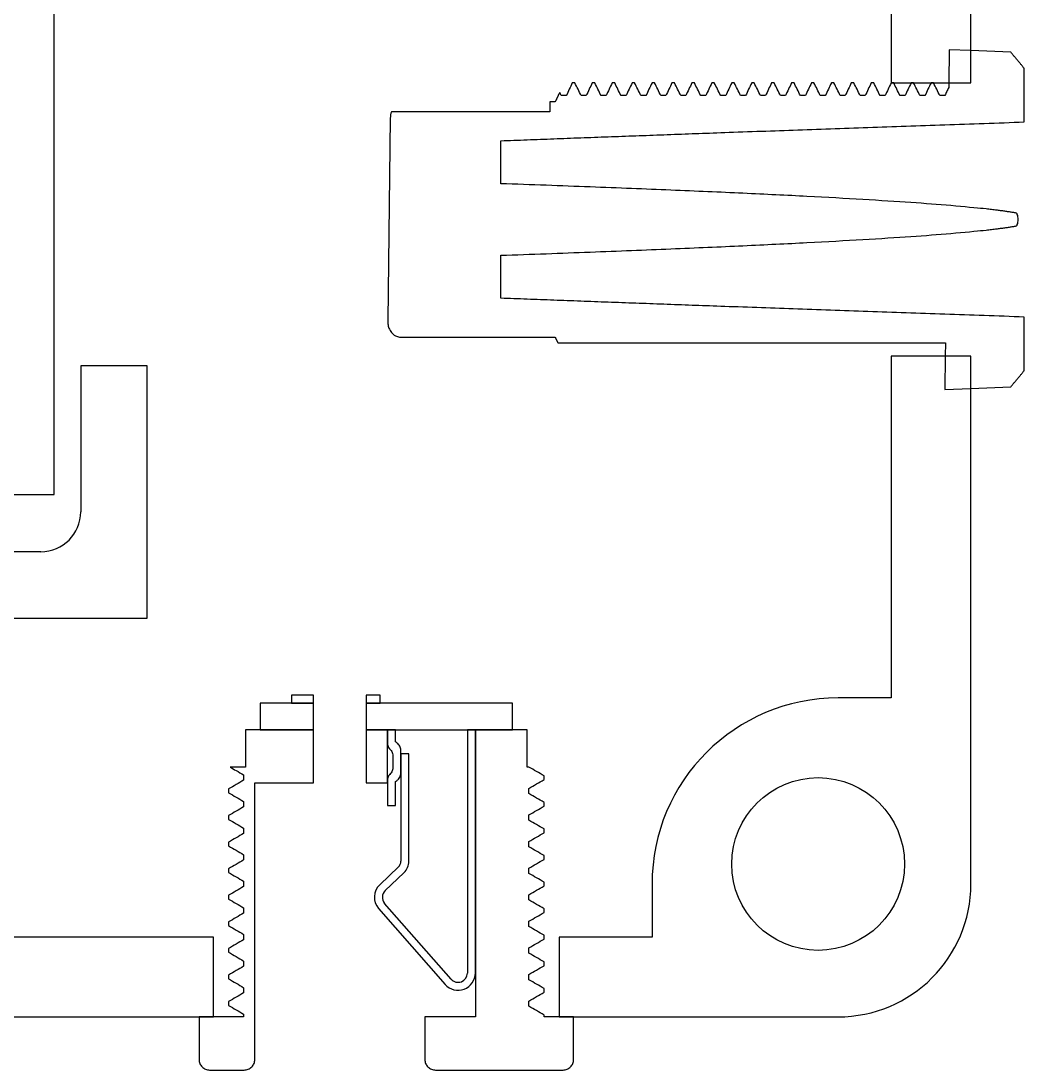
# Model space of a CAD drawing. Header units: millimetres. Extents: x -106 to 841, y -50 to 594.
# Drawn here: x 68.04 to 105.79, y -49.89 to -10.42 of the extents above; entities that cross this region are included whole.
import ezdxf

# ---------------------------------------------------------------- set-up
doc = ezdxf.new("R2010")
doc.units = ezdxf.units.MM

msp = doc.modelspace()

# ---------------------------------------------------------------- linework, layer by layer
for p, q in [((69.294, -28.24), (69.294, 32.46)), ((100.794, 16.969), (100.794, -12.75)), ((103.794, -11.534), (103.794, 15.753)), ((102.977, -11.502), (102.961, -12.75)), ((103.794, -11.534), (102.977, -11.502)), ((103.794, -12.75), (103.794, -11.534)), ((105.294, -11.592), (103.794, -11.534)), ((105.794, -14.221), (105.794, -12.195)), ((88.888, -12.75), (88.794, -12.75)), ((89.638, -12.75), (89.544, -12.75)), ((90.388, -12.75), (90.294, -12.75)), ((91.138, -12.75), (91.044, -12.75)), ((91.888, -12.75), (91.794, -12.75)), ((92.638, -12.75), (92.544, -12.75)), ((93.388, -12.75), (93.294, -12.75)), ((94.138, -12.75), (94.044, -12.75)), ((94.888, -12.75), (94.794, -12.75)), ((95.638, -12.75), (95.544, -12.75)), ((96.388, -12.75), (96.294, -12.75)), ((97.138, -12.75), (97.044, -12.75)), ((97.888, -12.75), (97.794, -12.75)), ((98.638, -12.75), (98.544, -12.75)), ((99.388, -12.75), (99.294, -12.75)), ((100.138, -12.75), (100.044, -12.75)), ((100.794, -12.75), (100.794, -12.75)), ((100.794, -12.75), (100.888, -12.75)), ((100.888, -12.75), (100.794, -12.75)), ((100.888, -12.75), (101.544, -12.75)), ((101.544, -12.75), (101.638, -12.75)), ((101.638, -12.75), (101.544, -12.75)), ((101.638, -12.75), (102.294, -12.75)), ((102.294, -12.75), (102.388, -12.75)), ((102.388, -12.75), (102.294, -12.75)), ((102.388, -12.75), (102.961, -12.75)), ((102.961, -12.75), (102.959, -12.927)), ((102.961, -12.75), (103.794, -12.75)), ((88.565, -13.23), (88.377, -13.23)), ((89.315, -13.23), (89.127, -13.23)), ((90.065, -13.23), (89.877, -13.23)), ((90.815, -13.23), (90.627, -13.23)), ((91.565, -13.23), (91.377, -13.23)), ((92.315, -13.23), (92.127, -13.23)), ((93.065, -13.23), (92.877, -13.23)), ((93.815, -13.23), (93.627, -13.23)), ((94.565, -13.23), (94.377, -13.23)), ((95.315, -13.23), (95.127, -13.23)), ((96.065, -13.23), (95.877, -13.23)), ((96.815, -13.23), (96.627, -13.23)), ((97.565, -13.23), (97.377, -13.23)), ((98.315, -13.23), (98.127, -13.23)), ((99.065, -13.23), (98.877, -13.23)), ((99.815, -13.23), (99.627, -13.23)), ((100.565, -13.23), (100.377, -13.23)), ((101.315, -13.23), (101.127, -13.23)), ((102.065, -13.23), (101.877, -13.23)), ((102.815, -13.23), (102.627, -13.23)), ((87.952, -13.465), (87.947, -13.836)), ((88.147, -13.465), (87.952, -13.465)), ((81.944, -14.072), (81.845, -21.696)), ((87.947, -13.836), (81.983, -13.836)), ((86.1, -16.543), (86.1, -14.927)), ((86.1, -20.853), (86.1, -19.237)), ((105.794, -23.585), (105.794, -21.559)), ((82.333, -22.315), (88.147, -22.315)), ((88.251, -22.532), (102.834, -22.532)), ((102.834, -22.532), (102.827, -23.031)), ((100.794, -23.031), (100.794, -35.89)), ((102.827, -23.031), (100.794, -23.031)), ((102.827, -23.031), (102.811, -24.285)), ((103.794, -23.031), (102.827, -23.031)), ((103.794, -24.247), (103.794, -23.031)), ((72.794, -23.39), (70.294, -23.39)), ((70.294, -23.39), (70.294, -28.89)), ((72.794, -32.89), (72.794, -23.39)), ((102.811, -24.285), (103.794, -24.247)), ((103.794, -24.247), (105.294, -24.188)), ((103.794, -42.89), (103.794, -24.247)), ((-6.506, -28.24), (69.294, -28.24)), ((68.794, -30.39), (-6.206, -30.39)), ((1.929, -32.89), (72.794, -32.89)), ((79.048, -35.79), (78.229, -35.79)), ((78.229, -35.79), (78.229, -36.09)), ((79.048, -36.09), (79.048, -35.79)), ((81.559, -35.79), (81.039, -35.79)), ((81.039, -35.79), (81.039, -36.09)), ((81.559, -36.09), (81.559, -35.79)), ((100.794, -35.89), (98.794, -35.89)), ((78.229, -36.09), (77.044, -36.09)), ((77.044, -36.09), (77.044, -37.09)), ((79.048, -36.09), (78.229, -36.09)), ((78.229, -36.09), (79.048, -36.09)), ((79.048, -37.09), (79.048, -36.09)), ((81.039, -36.09), (81.039, -37.09)), ((81.559, -36.09), (81.039, -36.09)), ((81.039, -36.09), (81.559, -36.09)), ((86.544, -36.09), (81.559, -36.09)), ((86.544, -37.09), (86.544, -36.09)), ((77.044, -37.09), (76.495, -37.09)), ((76.495, -37.09), (76.495, -38.49)), ((79.048, -37.09), (77.044, -37.09)), ((77.044, -37.09), (79.048, -37.09)), ((79.048, -39.09), (79.048, -37.09)), ((81.844, -37.09), (81.039, -37.09)), ((81.039, -37.09), (81.039, -39.09)), ((81.039, -37.09), (81.844, -37.09)), ((81.844, -37.646), (81.844, -37.09)), ((82.144, -37.09), (81.844, -37.09)), ((81.844, -37.09), (81.844, -37.646)), ((81.844, -37.09), (82.144, -37.09)), ((82.144, -37.546), (82.144, -37.09)), ((82.144, -37.09), (84.844, -37.09)), ((85.144, -37.09), (84.844, -37.09)), ((84.844, -37.09), (84.844, -46.24)), ((84.844, -37.09), (85.144, -37.09)), ((86.544, -37.09), (85.144, -37.09)), ((85.144, -37.09), (85.144, -38.664)), ((85.144, -38.664), (85.144, -37.09)), ((85.144, -37.09), (86.544, -37.09)), ((87.093, -37.09), (86.544, -37.09)), ((87.093, -38.49), (87.093, -37.09)), ((81.844, -38.934), (81.844, -37.646)), ((82.044, -38.11), (82.044, -38.47)), ((82.344, -37.99), (82.344, -37.898)), ((82.344, -38.683), (82.344, -37.99)), ((82.644, -37.99), (82.344, -37.99)), ((82.344, -37.99), (82.344, -38.683)), ((82.644, -42.031), (82.644, -37.99)), ((76.495, -38.49), (75.912, -38.49)), ((85.144, -38.664), (85.144, -38.807)), ((85.144, -38.807), (85.144, -38.664)), ((87.163, -38.49), (87.093, -38.49)), ((76.424, -38.789), (76.424, -38.986)), ((81.844, -39.09), (81.844, -38.934)), ((81.844, -38.934), (81.844, -39.09)), ((82.144, -39.94), (82.144, -39.034)), ((82.344, -38.683), (82.344, -42.031)), ((85.144, -38.807), (85.144, -39.149)), ((85.144, -39.149), (85.144, -38.807)), ((87.735, -38.964), (87.735, -38.821)), ((75.852, -39.316), (75.852, -39.459)), ((76.845, -49.49), (76.845, -39.09)), ((76.845, -39.09), (79.048, -39.09)), ((81.039, -39.09), (81.844, -39.09)), ((81.844, -39.09), (81.844, -39.94)), ((85.144, -39.149), (85.144, -39.346)), ((85.144, -39.346), (85.144, -39.149)), ((85.144, -39.346), (85.144, -39.664)), ((85.144, -39.664), (85.144, -39.346)), ((87.163, -39.492), (87.163, -39.294)), ((76.424, -39.789), (76.424, -39.986)), ((85.144, -39.664), (85.144, -39.807)), ((85.144, -39.807), (85.144, -39.664)), ((85.144, -39.807), (85.144, -40.149)), ((85.144, -40.149), (85.144, -39.807)), ((87.735, -39.964), (87.735, -39.821)), ((81.844, -39.94), (82.144, -39.94)), ((85.144, -40.149), (85.144, -40.346)), ((85.144, -40.346), (85.144, -40.149)), ((75.852, -40.316), (75.852, -40.459)), ((85.144, -40.346), (85.144, -40.664)), ((85.144, -40.664), (85.144, -40.346)), ((87.163, -40.492), (87.163, -40.294)), ((76.424, -40.789), (76.424, -40.986)), ((85.144, -40.664), (85.144, -40.807)), ((85.144, -40.807), (85.144, -40.664)), ((85.144, -40.807), (85.144, -41.149)), ((85.144, -41.149), (85.144, -40.807)), ((87.735, -40.964), (87.735, -40.821)), ((75.852, -41.316), (75.852, -41.459)), ((85.144, -41.149), (85.144, -41.346)), ((85.144, -41.346), (85.144, -41.149)), ((85.144, -41.346), (85.144, -41.664)), ((85.144, -41.664), (85.144, -41.346)), ((87.163, -41.492), (87.163, -41.294)), ((76.424, -41.789), (76.424, -41.986)), ((85.144, -41.664), (85.144, -41.807)), ((85.144, -41.807), (85.144, -41.664)), ((85.144, -41.807), (85.144, -42.149)), ((85.144, -42.149), (85.144, -41.807)), ((87.735, -41.964), (87.735, -41.821)), ((85.144, -42.149), (85.144, -42.346)), ((85.144, -42.346), (85.144, -42.149)), ((75.852, -42.316), (75.852, -42.459)), ((82.251, -42.249), (81.546, -42.919)), ((81.752, -43.137), (82.457, -42.466)), ((85.144, -42.346), (85.144, -42.664)), ((85.144, -42.664), (85.144, -42.346)), ((87.163, -42.492), (87.163, -42.294)), ((76.424, -42.789), (76.424, -42.986)), ((85.144, -42.664), (85.144, -42.807)), ((85.144, -42.807), (85.144, -42.664)), ((85.144, -42.807), (85.144, -43.149)), ((85.144, -43.149), (85.144, -42.807)), ((87.735, -42.964), (87.735, -42.821)), ((91.794, -42.89), (91.794, -44.89)), ((75.852, -43.316), (75.852, -43.459)), ((85.144, -43.149), (85.144, -43.346)), ((85.144, -43.346), (85.144, -43.149)), ((85.144, -43.346), (85.144, -43.664)), ((85.144, -43.664), (85.144, -43.346)), ((87.163, -43.492), (87.163, -43.294)), ((76.424, -43.789), (76.424, -43.986)), ((84.231, -46.471), (81.731, -43.621)), ((85.144, -43.664), (85.144, -43.807)), ((85.144, -43.807), (85.144, -43.664)), ((85.144, -43.807), (85.144, -44.149)), ((85.144, -44.149), (85.144, -43.807)), ((81.505, -43.819), (84.005, -46.669)), ((85.144, -44.149), (85.144, -44.346)), ((85.144, -44.346), (85.144, -44.149)), ((87.735, -43.964), (87.735, -43.821)), ((75.852, -44.316), (75.852, -44.459)), ((85.144, -44.346), (85.144, -44.664)), ((85.144, -44.664), (85.144, -44.346)), ((87.163, -44.492), (87.163, -44.294)), ((75.294, -44.89), (65.594, -44.89)), ((75.294, -47.89), (75.294, -44.89)), ((76.424, -44.789), (76.424, -44.986)), ((85.144, -44.664), (85.144, -44.807)), ((85.144, -44.807), (85.144, -44.664)), ((85.144, -44.807), (85.144, -45.149)), ((85.144, -45.149), (85.144, -44.807)), ((87.735, -44.964), (87.735, -44.821)), ((91.794, -44.89), (88.293, -44.89)), ((88.293, -44.89), (88.293, -47.89)), ((75.852, -45.316), (75.852, -45.459)), ((85.144, -45.149), (85.144, -45.346)), ((85.144, -45.346), (85.144, -45.149)), ((85.144, -45.346), (85.144, -45.664)), ((85.144, -45.664), (85.144, -45.346)), ((87.163, -45.492), (87.163, -45.294)), ((85.144, -45.664), (85.144, -45.807)), ((85.144, -45.807), (85.144, -45.664)), ((76.424, -45.789), (76.424, -45.986)), ((85.144, -45.807), (85.144, -46.149)), ((85.144, -46.149), (85.144, -45.807)), ((85.144, -46.149), (85.144, -46.24)), ((85.144, -46.24), (85.144, -46.149)), ((87.735, -45.964), (87.735, -45.821)), ((75.852, -46.316), (75.852, -46.459)), ((85.144, -46.24), (85.144, -47.89)), ((87.163, -46.492), (87.163, -46.294)), ((76.424, -46.794), (76.424, -46.986)), ((87.735, -46.964), (87.735, -46.821)), ((75.852, -47.316), (75.852, -47.459)), ((87.163, -47.492), (87.163, -47.294)), ((65.594, -47.89), (74.744, -47.89)), ((74.744, -47.89), (75.294, -47.89)), ((75.294, -47.89), (74.744, -47.89)), ((74.744, -47.89), (74.744, -49.49)), ((76.424, -47.89), (75.294, -47.89)), ((76.424, -47.789), (76.424, -47.89)), ((85.144, -47.89), (83.242, -47.89)), ((83.242, -47.89), (83.242, -49.49)), ((87.735, -47.89), (87.735, -47.821)), ((88.293, -47.89), (87.735, -47.89)), ((88.293, -47.89), (88.843, -47.89)), ((88.843, -47.89), (88.293, -47.89)), ((88.843, -47.89), (98.794, -47.89)), ((88.843, -49.49), (88.843, -47.89)), ((75.144, -49.89), (76.445, -49.89)), ((83.642, -49.89), (88.443, -49.89))]:
    msp.add_line(p, q)
for centre, major_axis, start_param, end_param in [((68.794, -28.89), (0, -1.5), 0, 1.570796), ((98.794, -42.89), (-7, 0), 4.712389, 6.283185), ((82.044, -42.031), (0, -0.3), 0.760615, 1.570796), ((82.044, -42.031), (0.435, 0.414), 4.712389, 5.52257), ((81.994, -43.39), (-0.471, -0.448), 4.712389, 6.242641), ((98.794, -42.89), (5, 0), 4.712389, 6.283185), ((81.994, -43.39), (-0.231, 0.263), 0.040544, 1.570796), ((84.494, -46.24), (0.429, -0.489), 4.712389, 7.133911), ((84.494, -46.24), (0, -0.35), 5.43246, 7.853982)]:
    msp.add_ellipse(centre, major_axis=major_axis, ratio=1, start_param=start_param, end_param=end_param)
msp.add_ellipse((98.044, -42.14), major_axis=(0, -3.25), ratio=1)
for points, weights in [([(105.794, -12.195), (105.556, -11.905), (105.294, -11.592)], [1, 1.00099962962, 1]), ([(88.318, -13.109), (88.229, -13.292), (88.147, -13.465)], [1.00098605695, 1.00100745622, 1]), ([(86.1, -14.927), (94.898, -14.594), (105.794, -14.221)], [1, 1.00303679019, 1]), ([(105.498, -17.648), (102.537, -17.119), (86.1, -16.543)], [1, 1.0148462897, 1]), ([(86.1, -19.237), (102.537, -18.662), (105.498, -18.133)], [1, 1.0148462897, 1]), ([(105.794, -21.559), (94.898, -21.186), (86.1, -20.853)], [1, 1.00303679018, 1]), ([(88.147, -22.315), (88.198, -22.422), (88.251, -22.532)], [1, 1.00061950046, 1.00084996896]), ([(105.294, -24.188), (105.556, -23.875), (105.794, -23.585)], [1, 1.00099962961, 1])]:
    msp.add_rational_spline(points, weights, degree=2)
for points, knots in [([(88.794, -12.75), (88.756, -12.829), (88.717, -12.909), (88.641, -13.069), (88.603, -13.149), (88.565, -13.23)], [-0.05319273, -0.05319273, -0.05319273, -0.05319273, -0.02673407, -0.02673407, 0, 0, 0, 0]), ([(89.127, -13.23), (89.088, -13.149), (89.048, -13.069), (88.968, -12.909), (88.928, -12.829), (88.888, -12.75)], [-0.0536522, -0.0536522, -0.0536522, -0.0536522, -0.02666491, -0.02666491, 0, 0, 0, 0]), ([(89.544, -12.75), (89.506, -12.829), (89.467, -12.909), (89.391, -13.069), (89.353, -13.149), (89.315, -13.23)], [-0.05319273, -0.05319273, -0.05319273, -0.05319273, -0.02673407, -0.02673407, 0, 0, 0, 0]), ([(89.877, -13.23), (89.838, -13.149), (89.798, -13.069), (89.718, -12.909), (89.678, -12.829), (89.638, -12.75)], [-0.0536522, -0.0536522, -0.0536522, -0.0536522, -0.02666491, -0.02666491, 0, 0, 0, 0]), ([(90.294, -12.75), (90.256, -12.829), (90.217, -12.909), (90.141, -13.069), (90.103, -13.149), (90.065, -13.23)], [-0.05319273, -0.05319273, -0.05319273, -0.05319273, -0.02673407, -0.02673407, 0, 0, 0, 0]), ([(90.627, -13.23), (90.588, -13.149), (90.548, -13.069), (90.468, -12.909), (90.428, -12.829), (90.388, -12.75)], [-0.0536522, -0.0536522, -0.0536522, -0.0536522, -0.02666491, -0.02666491, 0, 0, 0, 0]), ([(91.044, -12.75), (91.006, -12.829), (90.967, -12.909), (90.891, -13.069), (90.853, -13.149), (90.815, -13.23)], [-0.05319273, -0.05319273, -0.05319273, -0.05319273, -0.02673407, -0.02673407, 0, 0, 0, 0]), ([(91.377, -13.23), (91.338, -13.149), (91.298, -13.069), (91.218, -12.909), (91.178, -12.829), (91.138, -12.75)], [-0.0536522, -0.0536522, -0.0536522, -0.0536522, -0.02666491, -0.02666491, 0, 0, 0, 0]), ([(91.794, -12.75), (91.756, -12.829), (91.717, -12.909), (91.641, -13.069), (91.603, -13.149), (91.565, -13.23)], [-0.05319273, -0.05319273, -0.05319273, -0.05319273, -0.02673407, -0.02673407, 0, 0, 0, 0]), ([(92.127, -13.23), (92.088, -13.149), (92.048, -13.069), (91.968, -12.909), (91.928, -12.829), (91.888, -12.75)], [-0.0536522, -0.0536522, -0.0536522, -0.0536522, -0.02666491, -0.02666491, 0, 0, 0, 0]), ([(92.544, -12.75), (92.506, -12.829), (92.467, -12.909), (92.391, -13.069), (92.353, -13.149), (92.315, -13.23)], [-0.05319273, -0.05319273, -0.05319273, -0.05319273, -0.02673407, -0.02673407, 0, 0, 0, 0]), ([(92.877, -13.23), (92.838, -13.149), (92.798, -13.069), (92.718, -12.909), (92.678, -12.829), (92.638, -12.75)], [-0.0536522, -0.0536522, -0.0536522, -0.0536522, -0.02666491, -0.02666491, 0, 0, 0, 0]), ([(93.294, -12.75), (93.256, -12.829), (93.217, -12.909), (93.141, -13.069), (93.103, -13.149), (93.065, -13.23)], [-0.05319273, -0.05319273, -0.05319273, -0.05319273, -0.02673407, -0.02673407, 0, 0, 0, 0]), ([(93.627, -13.23), (93.588, -13.149), (93.548, -13.069), (93.468, -12.909), (93.428, -12.829), (93.388, -12.75)], [-0.0536522, -0.0536522, -0.0536522, -0.0536522, -0.02666491, -0.02666491, 0, 0, 0, 0]), ([(94.044, -12.75), (94.006, -12.829), (93.967, -12.909), (93.891, -13.069), (93.853, -13.149), (93.815, -13.23)], [-0.05319273, -0.05319273, -0.05319273, -0.05319273, -0.02673407, -0.02673407, 0, 0, 0, 0]), ([(94.377, -13.23), (94.338, -13.149), (94.298, -13.069), (94.218, -12.909), (94.178, -12.829), (94.138, -12.75)], [-0.0536522, -0.0536522, -0.0536522, -0.0536522, -0.02666491, -0.02666491, 0, 0, 0, 0]), ([(94.794, -12.75), (94.756, -12.829), (94.717, -12.909), (94.641, -13.069), (94.603, -13.149), (94.565, -13.23)], [-0.05319273, -0.05319273, -0.05319273, -0.05319273, -0.02673407, -0.02673407, 0, 0, 0, 0]), ([(95.127, -13.23), (95.088, -13.149), (95.048, -13.069), (94.968, -12.909), (94.928, -12.829), (94.888, -12.75)], [-0.0536522, -0.0536522, -0.0536522, -0.0536522, -0.02666491, -0.02666491, 0, 0, 0, 0]), ([(95.544, -12.75), (95.506, -12.829), (95.467, -12.909), (95.391, -13.069), (95.353, -13.149), (95.315, -13.23)], [-0.05319273, -0.05319273, -0.05319273, -0.05319273, -0.02673407, -0.02673407, 0, 0, 0, 0]), ([(95.877, -13.23), (95.838, -13.149), (95.798, -13.069), (95.718, -12.909), (95.678, -12.829), (95.638, -12.75)], [-0.0536522, -0.0536522, -0.0536522, -0.0536522, -0.02666491, -0.02666491, 0, 0, 0, 0]), ([(96.294, -12.75), (96.256, -12.829), (96.217, -12.909), (96.141, -13.069), (96.103, -13.149), (96.065, -13.23)], [-0.05319273, -0.05319273, -0.05319273, -0.05319273, -0.02673407, -0.02673407, 0, 0, 0, 0]), ([(96.627, -13.23), (96.588, -13.149), (96.548, -13.069), (96.468, -12.909), (96.428, -12.829), (96.388, -12.75)], [-0.0536522, -0.0536522, -0.0536522, -0.0536522, -0.02666491, -0.02666491, 0, 0, 0, 0]), ([(97.044, -12.75), (97.006, -12.829), (96.967, -12.909), (96.891, -13.069), (96.853, -13.149), (96.815, -13.23)], [-0.05319273, -0.05319273, -0.05319273, -0.05319273, -0.02673407, -0.02673407, 0, 0, 0, 0]), ([(97.377, -13.23), (97.338, -13.149), (97.298, -13.069), (97.218, -12.909), (97.178, -12.829), (97.138, -12.75)], [-0.0536522, -0.0536522, -0.0536522, -0.0536522, -0.02666491, -0.02666491, 0, 0, 0, 0]), ([(97.794, -12.75), (97.756, -12.829), (97.717, -12.909), (97.641, -13.069), (97.603, -13.149), (97.565, -13.23)], [-0.05319273, -0.05319273, -0.05319273, -0.05319273, -0.02673407, -0.02673407, 0, 0, 0, 0]), ([(98.127, -13.23), (98.088, -13.149), (98.048, -13.069), (97.968, -12.909), (97.928, -12.829), (97.888, -12.75)], [-0.0536522, -0.0536522, -0.0536522, -0.0536522, -0.02666491, -0.02666491, 0, 0, 0, 0]), ([(98.544, -12.75), (98.506, -12.829), (98.467, -12.909), (98.391, -13.069), (98.353, -13.149), (98.315, -13.23)], [-0.05319273, -0.05319273, -0.05319273, -0.05319273, -0.02673407, -0.02673407, 0, 0, 0, 0]), ([(98.877, -13.23), (98.838, -13.149), (98.798, -13.069), (98.718, -12.909), (98.678, -12.829), (98.638, -12.75)], [-0.0536522, -0.0536522, -0.0536522, -0.0536522, -0.02666491, -0.02666491, 0, 0, 0, 0]), ([(99.294, -12.75), (99.256, -12.829), (99.217, -12.909), (99.141, -13.069), (99.103, -13.149), (99.065, -13.23)], [-0.05319273, -0.05319273, -0.05319273, -0.05319273, -0.02673407, -0.02673407, 0, 0, 0, 0]), ([(99.627, -13.23), (99.588, -13.149), (99.548, -13.069), (99.468, -12.909), (99.428, -12.829), (99.388, -12.75)], [-0.0536522, -0.0536522, -0.0536522, -0.0536522, -0.02666491, -0.02666491, 0, 0, 0, 0]), ([(100.044, -12.75), (100.006, -12.829), (99.967, -12.909), (99.891, -13.069), (99.853, -13.149), (99.815, -13.23)], [-0.05319273, -0.05319273, -0.05319273, -0.05319273, -0.02673407, -0.02673407, 0, 0, 0, 0]), ([(100.377, -13.23), (100.338, -13.149), (100.298, -13.069), (100.218, -12.909), (100.178, -12.829), (100.138, -12.75)], [-0.0536522, -0.0536522, -0.0536522, -0.0536522, -0.02666491, -0.02666491, 0, 0, 0, 0]), ([(100.794, -12.75), (100.756, -12.829), (100.717, -12.909), (100.641, -13.069), (100.603, -13.149), (100.565, -13.23)], [-0.05319273, -0.05319273, -0.05319273, -0.05319273, -0.02673407, -0.02673407, 0, 0, 0, 0]), ([(101.127, -13.23), (101.088, -13.149), (101.048, -13.069), (100.968, -12.909), (100.928, -12.829), (100.888, -12.75)], [-0.0536522, -0.0536522, -0.0536522, -0.0536522, -0.02666491, -0.02666491, 0, 0, 0, 0]), ([(101.544, -12.75), (101.506, -12.829), (101.467, -12.909), (101.391, -13.069), (101.353, -13.149), (101.315, -13.23)], [-0.05319273, -0.05319273, -0.05319273, -0.05319273, -0.02673407, -0.02673407, 0, 0, 0, 0]), ([(101.877, -13.23), (101.838, -13.149), (101.798, -13.069), (101.718, -12.909), (101.678, -12.829), (101.638, -12.75)], [-0.0536522, -0.0536522, -0.0536522, -0.0536522, -0.02666491, -0.02666491, 0, 0, 0, 0]), ([(102.294, -12.75), (102.256, -12.829), (102.217, -12.909), (102.141, -13.069), (102.103, -13.149), (102.065, -13.23)], [-0.05319273, -0.05319273, -0.05319273, -0.05319273, -0.02673407, -0.02673407, 0, 0, 0, 0]), ([(102.627, -13.23), (102.588, -13.149), (102.548, -13.069), (102.468, -12.909), (102.428, -12.829), (102.388, -12.75)], [-0.0536522, -0.0536522, -0.0536522, -0.0536522, -0.02666479, -0.02666479, 0, 0, 0, 0]), ([(102.959, -12.927), (102.934, -12.978), (102.911, -13.028), (102.863, -13.129), (102.839, -13.179), (102.815, -13.23)], [-0.03349156, -0.03349156, -0.03349156, -0.03349156, -0.01680338, -0.01680338, 0, 0, 0, 0]), ([(105.498, -18.133), (105.501, -18.132), (105.504, -18.131), (105.512, -18.127), (105.518, -18.121), (105.53, -18.106), (105.536, -18.092), (105.563, -18.023), (105.569, -17.951), (105.569, -17.89), (105.569, -17.83), (105.563, -17.757), (105.536, -17.689), (105.53, -17.675), (105.518, -17.659), (105.512, -17.654), (105.504, -17.649), (105.501, -17.648), (105.498, -17.648)], [-0.02484242, -0.02484242, -0.02484242, -0.02484242, -0.02400594, -0.02400594, -0.02204793, -0.02204793, -0.01813588, -0.01813588, 0, 0, 0, 0.01813588, 0.01813588, 0.02204793, 0.02204793, 0.02400594, 0.02400594, 0.02484242, 0.02484242, 0.02484242, 0.02484242]), ([(81.845, -21.696), (81.844, -21.75), (81.848, -21.804), (81.869, -21.911), (81.886, -21.965), (81.938, -22.078), (81.977, -22.136), (82.069, -22.226), (82.118, -22.26), (82.224, -22.304), (82.278, -22.315), (82.333, -22.315)], [-0.08759187, -0.08759187, -0.08759187, -0.08759187, -0.07154024, -0.07154024, -0.05499444, -0.05499444, -0.03435576, -0.03435576, -0.01654062, -0.01654062, 0, 0, 0, 0]), ([(81.844, -37.646), (81.844, -37.671), (81.85, -37.701), (81.869, -37.747), (81.885, -37.772), (81.905, -37.793), (81.908, -37.795), (81.91, -37.797)], [0.02974539, 0.02974539, 0.02974539, 0.02974539, 0.03726839, 0.03726839, 0.04477696, 0.04477696, 0.04581483, 0.04581483, 0.04581483, 0.04581483]), ([(81.91, -37.797), (81.916, -37.803), (81.921, -37.808), (81.961, -37.848), (81.994, -37.898), (82.032, -37.994), (82.044, -38.057), (82.044, -38.11)], [-0.05005964, -0.05005964, -0.05005964, -0.05005964, -0.04786504, -0.04786504, -0.03300307, -0.03300307, -0.01699525, -0.01699525, -0.01699525, -0.01699525]), ([(82.344, -37.898), (82.344, -37.847), (82.332, -37.787), (82.294, -37.694), (82.261, -37.645), (82.203, -37.587), (82.174, -37.564), (82.144, -37.546)], [0.23942664, 0.23942664, 0.23942664, 0.23942664, 0.25464072, 0.25464072, 0.26956281, 0.26956281, 0.27930305, 0.27930305, 0.27930305, 0.27930305]), ([(75.912, -38.49), (75.989, -38.535), (76.066, -38.579), (76.237, -38.678), (76.331, -38.732), (76.424, -38.789)], [-0.0596869, -0.0596869, -0.0596869, -0.0596869, -0.03303416, -0.03303416, -0.00041171, -0.00041171, -0.00041171, -0.00041171]), ([(82.044, -38.47), (82.044, -38.524), (82.032, -38.587), (81.994, -38.682), (81.961, -38.732), (81.921, -38.773), (81.916, -38.778), (81.91, -38.783)], [0.01699525, 0.01699525, 0.01699525, 0.01699525, 0.03300307, 0.03300307, 0.04786504, 0.04786504, 0.05005964, 0.05005964, 0.05005964, 0.05005964]), ([(87.735, -38.821), (87.636, -38.767), (87.541, -38.712), (87.351, -38.602), (87.257, -38.548), (87.163, -38.49)], [-0.06612152, -0.06612152, -0.06612152, -0.06612152, -0.03305867, -0.03305867, -0.00039256, -0.00039256, -0.00039256, -0.00039256]), ([(76.424, -38.986), (76.331, -39.043), (76.237, -39.097), (76.048, -39.207), (75.952, -39.262), (75.852, -39.316)], [-0.06550032, -0.06550032, -0.06550032, -0.06550032, -0.03303075, -0.03303075, 0, 0, 0, 0]), ([(81.91, -38.783), (81.908, -38.785), (81.905, -38.788), (81.885, -38.808), (81.869, -38.833), (81.85, -38.879), (81.844, -38.909), (81.844, -38.934)], [0.07335109, 0.07335109, 0.07335109, 0.07335109, 0.07438896, 0.07438896, 0.08189753, 0.08189753, 0.08942053, 0.08942053, 0.08942053, 0.08942053]), ([(82.144, -39.034), (82.174, -39.017), (82.203, -38.994), (82.261, -38.936), (82.294, -38.886), (82.332, -38.793), (82.344, -38.733), (82.344, -38.683)], [0.11952897, 0.11952897, 0.11952897, 0.11952897, 0.12926922, 0.12926922, 0.14419131, 0.14419131, 0.15940539, 0.15940539, 0.15940539, 0.15940539]), ([(87.163, -39.294), (87.256, -39.238), (87.35, -39.183), (87.54, -39.074), (87.635, -39.019), (87.735, -38.964)], [-0.06564769, -0.06564769, -0.06564769, -0.06564769, -0.03303057, -0.03303057, 0, 0, 0, 0]), ([(75.852, -39.459), (75.952, -39.513), (76.048, -39.569), (76.237, -39.678), (76.331, -39.732), (76.424, -39.789)], [-0.06603815, -0.06603815, -0.06603815, -0.06603815, -0.033017, -0.033017, -0.00041033, -0.00041033, -0.00041033, -0.00041033]), ([(87.735, -39.821), (87.635, -39.767), (87.54, -39.712), (87.351, -39.603), (87.257, -39.548), (87.163, -39.492)], [-0.06603848, -0.06603848, -0.06603848, -0.06603848, -0.03301716, -0.03301716, -0.00055261, -0.00055261, -0.00055261, -0.00055261]), ([(76.424, -39.986), (76.33, -40.043), (76.237, -40.097), (76.048, -40.207), (75.952, -40.262), (75.852, -40.316)], [-0.0655017, -0.0655017, -0.0655017, -0.0655017, -0.03303119, -0.03303119, 0, 0, 0, 0]), ([(87.163, -40.294), (87.256, -40.238), (87.35, -40.183), (87.54, -40.074), (87.635, -40.019), (87.735, -39.964)], [-0.06565004, -0.06565004, -0.06565004, -0.06565004, -0.03303104, -0.03303104, 0, 0, 0, 0]), ([(75.852, -40.459), (75.952, -40.513), (76.048, -40.569), (76.237, -40.678), (76.331, -40.732), (76.424, -40.789)], [-0.06603908, -0.06603908, -0.06603908, -0.06603908, -0.03301747, -0.03301747, -0.00040891, -0.00040891, -0.00040891, -0.00040891]), ([(87.735, -40.821), (87.635, -40.767), (87.54, -40.712), (87.351, -40.603), (87.257, -40.548), (87.163, -40.492)], [-0.06603943, -0.06603943, -0.06603943, -0.06603943, -0.03301764, -0.03301764, -0.00055213, -0.00055213, -0.00055213, -0.00055213]), ([(76.424, -40.986), (76.33, -41.043), (76.237, -41.097), (76.048, -41.207), (75.952, -41.262), (75.852, -41.316)], [-0.06550318, -0.06550318, -0.06550318, -0.06550318, -0.03303169, -0.03303169, 0, 0, 0, 0]), ([(87.163, -41.294), (87.256, -41.238), (87.35, -41.183), (87.54, -41.074), (87.635, -41.019), (87.735, -40.964)], [-0.06565243, -0.06565243, -0.06565243, -0.06565243, -0.03303152, -0.03303152, 0, 0, 0, 0]), ([(75.852, -41.459), (75.952, -41.513), (76.048, -41.569), (76.237, -41.678), (76.331, -41.732), (76.424, -41.789)], [-0.06604006, -0.06604006, -0.06604006, -0.06604006, -0.03301795, -0.03301795, -0.00040745, -0.00040745, -0.00040745, -0.00040745]), ([(87.735, -41.821), (87.635, -41.767), (87.54, -41.712), (87.351, -41.603), (87.257, -41.548), (87.163, -41.492)], [-0.06604041, -0.06604041, -0.06604041, -0.06604041, -0.03301813, -0.03301813, -0.00055166, -0.00055166, -0.00055166, -0.00055166]), ([(76.424, -41.986), (76.33, -42.043), (76.237, -42.097), (76.048, -42.207), (75.952, -42.262), (75.852, -42.316)], [-0.06550462, -0.06550462, -0.06550462, -0.06550462, -0.03303218, -0.03303218, 0, 0, 0, 0]), ([(87.163, -42.294), (87.256, -42.238), (87.35, -42.183), (87.54, -42.074), (87.635, -42.019), (87.735, -41.964)], [-0.06565491, -0.06565491, -0.06565491, -0.06565491, -0.03303201, -0.03303201, 0, 0, 0, 0]), ([(75.852, -42.459), (75.952, -42.513), (76.048, -42.569), (76.237, -42.678), (76.331, -42.732), (76.424, -42.789)], [-0.06604103, -0.06604103, -0.06604103, -0.06604103, -0.03301844, -0.03301844, -0.00040595, -0.00040595, -0.00040595, -0.00040595]), ([(87.735, -42.821), (87.635, -42.767), (87.54, -42.712), (87.351, -42.603), (87.257, -42.548), (87.163, -42.492)], [-0.06604144, -0.06604144, -0.06604144, -0.06604144, -0.03301864, -0.03301864, -0.00055121, -0.00055121, -0.00055121, -0.00055121]), ([(76.424, -42.986), (76.33, -43.043), (76.237, -43.097), (76.048, -43.207), (75.952, -43.262), (75.852, -43.316)], [-0.06550616, -0.06550616, -0.06550616, -0.06550616, -0.03303272, -0.03303272, 0, 0, 0, 0]), ([(87.163, -43.294), (87.256, -43.238), (87.35, -43.183), (87.54, -43.074), (87.635, -43.019), (87.735, -42.964)], [-0.06565747, -0.06565747, -0.06565747, -0.06565747, -0.03303253, -0.03303253, 0, 0, 0, 0]), ([(75.852, -43.459), (75.952, -43.513), (76.048, -43.569), (76.237, -43.678), (76.331, -43.732), (76.424, -43.789)], [-0.06604213, -0.06604213, -0.06604213, -0.06604213, -0.03301899, -0.03301899, -0.0004044, -0.0004044, -0.0004044, -0.0004044]), ([(87.735, -43.821), (87.635, -43.767), (87.54, -43.712), (87.351, -43.603), (87.257, -43.548), (87.163, -43.492)], [-0.06604252, -0.06604252, -0.06604252, -0.06604252, -0.03301918, -0.03301918, -0.00055078, -0.00055078, -0.00055078, -0.00055078]), ([(76.424, -43.986), (76.33, -44.043), (76.237, -44.097), (76.047, -44.207), (75.952, -44.262), (75.852, -44.316)], [-0.06550769, -0.06550769, -0.06550769, -0.06550769, -0.03303327, -0.03303327, 0, 0, 0, 0]), ([(87.163, -44.294), (87.256, -44.238), (87.35, -44.183), (87.54, -44.074), (87.635, -44.019), (87.735, -43.964)], [-0.06566009, -0.06566009, -0.06566009, -0.06566009, -0.03303306, -0.03303306, 0, 0, 0, 0]), ([(75.852, -44.459), (75.952, -44.513), (76.047, -44.569), (76.237, -44.678), (76.331, -44.732), (76.424, -44.789)], [-0.0660432, -0.0660432, -0.0660432, -0.0660432, -0.03301952, -0.03301952, -0.0004028, -0.0004028, -0.0004028, -0.0004028]), ([(87.735, -44.821), (87.635, -44.767), (87.54, -44.712), (87.351, -44.603), (87.257, -44.548), (87.163, -44.492)], [-0.06604365, -0.06604365, -0.06604365, -0.06604365, -0.03301975, -0.03301975, -0.00055037, -0.00055037, -0.00055037, -0.00055037]), ([(76.424, -44.986), (76.33, -45.043), (76.237, -45.097), (76.047, -45.207), (75.952, -45.262), (75.852, -45.316)], [-0.06550924, -0.06550924, -0.06550924, -0.06550924, -0.03303385, -0.03303385, 0, 0, 0, 0]), ([(87.163, -45.294), (87.256, -45.238), (87.351, -45.183), (87.54, -45.074), (87.635, -45.019), (87.735, -44.964)], [-0.06566288, -0.06566288, -0.06566288, -0.06566288, -0.03303364, -0.03303364, 0, 0, 0, 0]), ([(75.852, -45.459), (75.952, -45.513), (76.047, -45.569), (76.237, -45.678), (76.331, -45.732), (76.424, -45.789)], [-0.06604441, -0.06604441, -0.06604441, -0.06604441, -0.03302013, -0.03302013, -0.00040115, -0.00040115, -0.00040115, -0.00040115]), ([(87.735, -45.821), (87.636, -45.767), (87.54, -45.712), (87.351, -45.603), (87.257, -45.548), (87.163, -45.492)], [-0.06604484, -0.06604484, -0.06604484, -0.06604484, -0.03302034, -0.03302034, -0.00055, -0.00055, -0.00055, -0.00055]), ([(76.424, -45.986), (76.33, -46.043), (76.236, -46.097), (76.047, -46.207), (75.952, -46.262), (75.852, -46.316)], [-0.06551082, -0.06551082, -0.06551082, -0.06551082, -0.03303446, -0.03303446, 0, 0, 0, 0]), ([(87.163, -46.294), (87.256, -46.238), (87.351, -46.183), (87.54, -46.074), (87.636, -46.019), (87.735, -45.964)], [-0.06566575, -0.06566575, -0.06566575, -0.06566575, -0.03303424, -0.03303424, 0, 0, 0, 0]), ([(75.852, -46.459), (75.952, -46.513), (76.047, -46.569), (76.237, -46.678), (76.331, -46.732), (76.424, -46.794)], [-0.06604563, -0.06604563, -0.06604563, -0.06604563, -0.03302074, -0.03302074, -0.00039946, -0.00039946, -0.00039946, -0.00039946]), ([(87.735, -46.821), (87.636, -46.767), (87.54, -46.712), (87.351, -46.603), (87.257, -46.548), (87.163, -46.492)], [-0.06604608, -0.06604608, -0.06604608, -0.06604608, -0.03302096, -0.03302096, -0.00054966, -0.00054966, -0.00054966, -0.00054966]), ([(87.163, -47.294), (87.256, -47.238), (87.351, -47.183), (87.54, -47.074), (87.636, -47.019), (87.735, -46.964)], [-0.06566897, -0.06566897, -0.06566897, -0.06566897, -0.03303487, -0.03303487, 0, 0, 0, 0]), ([(76.424, -46.986), (76.33, -47.043), (76.236, -47.097), (76.047, -47.207), (75.952, -47.262), (75.852, -47.316)], [-0.06551243, -0.06551243, -0.06551243, -0.06551243, -0.0330351, -0.0330351, 0, 0, 0, 0]), ([(75.852, -47.459), (75.952, -47.514), (76.048, -47.569), (76.237, -47.679), (76.331, -47.733), (76.424, -47.789)], [-0.06635497, -0.06635497, -0.06635497, -0.06635497, -0.03317537, -0.03317537, -0.00066592, -0.00066592, -0.00066592, -0.00066592]), ([(87.735, -47.821), (87.636, -47.767), (87.54, -47.712), (87.351, -47.603), (87.257, -47.548), (87.163, -47.492)], [-0.06604187, -0.06604187, -0.06604187, -0.06604187, -0.0330196, -0.0330196, -0.00054936, -0.00054936, -0.00054936, -0.00054936]), ([(74.744, -49.49), (74.744, -49.54), (74.756, -49.598), (74.794, -49.689), (74.827, -49.738), (74.896, -49.808), (74.946, -49.841), (75.037, -49.879), (75.095, -49.89), (75.144, -49.89)], [0, 0, 0, 0, 0.01480918, 0.01480918, 0.02961905, 0.02961905, 0.0444298, 0.0444298, 0.05924136, 0.05924136, 0.05924136, 0.05924136]), ([(76.445, -49.89), (76.494, -49.89), (76.552, -49.879), (76.644, -49.841), (76.693, -49.808), (76.763, -49.738), (76.796, -49.689), (76.834, -49.598), (76.845, -49.54), (76.845, -49.49)], [0.05924786, 0.05924786, 0.05924786, 0.05924786, 0.07406453, 0.07406453, 0.088879, 0.088879, 0.10368999, 0.10368999, 0.11849768, 0.11849768, 0.11849768, 0.11849768]), ([(83.242, -49.49), (83.242, -49.54), (83.254, -49.598), (83.292, -49.689), (83.325, -49.738), (83.394, -49.808), (83.444, -49.841), (83.535, -49.879), (83.593, -49.89), (83.642, -49.89)], [0.11849768, 0.11849768, 0.11849768, 0.11849768, 0.13330538, 0.13330538, 0.14811636, 0.14811636, 0.16293083, 0.16293083, 0.1777475, 0.1777475, 0.1777475, 0.1777475]), ([(88.443, -49.89), (88.492, -49.89), (88.551, -49.879), (88.642, -49.841), (88.691, -49.808), (88.761, -49.738), (88.794, -49.689), (88.832, -49.598), (88.843, -49.54), (88.843, -49.49)], [-0.05924136, -0.05924136, -0.05924136, -0.05924136, -0.0444298, -0.0444298, -0.02961905, -0.02961905, -0.01480918, -0.01480918, 0, 0, 0, 0])]:
    msp.add_open_spline(points, degree=3, knots=knots)
for points in [[(88.377, -13.23), (88.358, -13.19), (88.338, -13.149), (88.318, -13.109)], [(81.983, -13.836), (81.957, -13.912), (81.945, -13.992), (81.944, -14.072)]]:
    msp.add_open_spline(points, degree=3)

doc.saveas('drawing.dxf')
